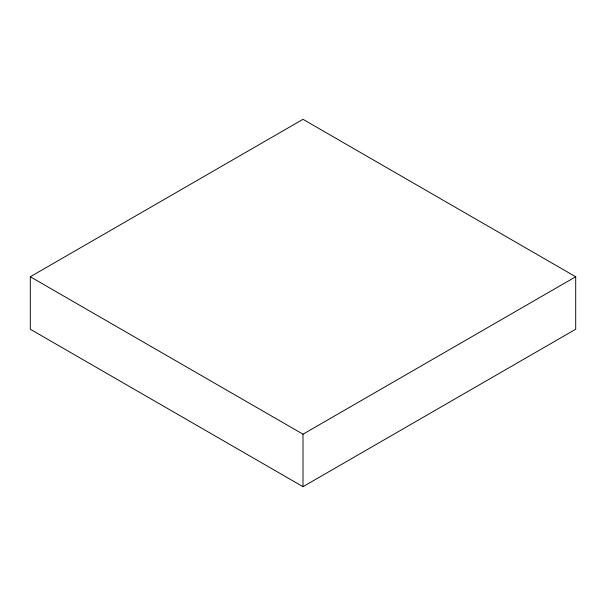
<?xml version="1.0" encoding="UTF-8"?>
<svg xmlns="http://www.w3.org/2000/svg" width="606" height="606" viewBox="0 0 606 606"><rect width="100%" height="100%" fill="white"/><g stroke="black" fill="none" stroke-linecap="round" stroke-linejoin="round"><path stroke-width="0.91" d="M30.3 276.76L303 119.314L575.7 276.76L575.7 329.24L303 486.686L30.3 329.24L30.3 276.76L303 434.199L575.7 276.76M303 434.199L303 486.686"/></g></svg>
